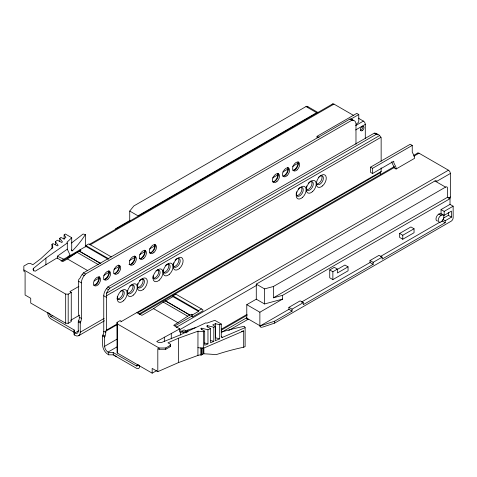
<?xml version="1.0" encoding="UTF-8"?>
<svg xmlns="http://www.w3.org/2000/svg" width="477" height="477" viewBox="0 0 477 477"><rect width="100%" height="100%" fill="white"/><g stroke="black" fill="none" stroke-linecap="round" stroke-linejoin="round"><path stroke-width="0.72" d="M64.115 239.365L64.115 234.917L65.301 233.998L71.723 237.707L71.717 250.24A1.544 0.626 -71.7 0 0 71.783 250.681A1.598 0.644 -72 0 0 72.081 250.95A1.664 0.674 -72.3 0 0 72.373 250.848L72.528 250.711A183.49 105.936 0 0 0 85.347 234.529L83.04 234.046L71.461 243.037M156.742 370.635L152.169 373.157L152.169 368.393L157.809 371.649L178.404 362.621L199.094 355.007L201.264 355.007L201.264 348.317M221.698 332.004A183.49 105.936 0 0 1 244.302 326.298L245.13 327.633L222.556 337.328L221.298 336.601L221.286 324.05L214.865 320.347A183.49 105.936 0 0 0 207.018 323.102L205.706 322.899L179.447 335.248L161.912 342.337A3.166 1.825 0 0 1 157.857 342.134L156.742 341.49L179.757 328.844L179.757 332.058L183.872 332.272L186.054 330.77L184.092 329.929L181.952 331.163L179.734 330.966M79.892 251.188L79.933 249.823L80.935 250.401L76.994 252.291L67.454 258.939L63.065 261.474L57.001 257.974L35.101 271.258L33.986 270.614A3.166 1.825 0 0 1 33.628 268.277L45.905 258.152L67.305 242.99L66.953 242.233A183.49 105.936 0 0 0 71.723 237.707M174.964 325.869L191.504 316.323L191.563 314.271L192.565 314.85L198.533 311.403L198.533 310.628L172.972 295.877L172.972 296.652L198.533 311.403M191.504 316.323L192.505 316.901L192.565 314.85M157.809 371.649L157.809 348.562L159.044 349.277L165.757 349.277L170.229 346.696L170.408 344.215L167.982 342.808L178.404 338.241L197.979 331.199L203.387 331.736L204.681 331.181L204.681 345.27L207.966 343.863L207.966 329.768L210.542 328.665L210.542 342.754L213.827 341.347L213.827 327.252L215.383 326.584L215.383 340.679L219.688 338.825L219.688 324.736L221.286 324.05M170.229 346.696L170.408 344.215M201.264 355.007L203.315 353.791A4.704 1.532 20.5 0 1 203.864 353.791A217.053 70.638 20.5 0 1 216.176 354.655A180.527 104.224 0 0 1 243.687 347.208L245.13 346.588L245.13 327.633M104.141 318.421L80.261 332.207A7.59 4.382 60 0 1 74.895 335.307L74.203 334.908L74.126 332.278L50.956 318.904A4.43 2.558 60 0 1 47.825 313.478L47.825 312.638L49.841 313.8L49.841 314.641A1.58 0.912 60 0 0 50.956 316.579L74.126 329.953L74.203 332.582L74.895 332.982A4.746 2.743 60 0 0 78.252 331.044L78.252 321.832L78.622 320.884A7.906 4.567 -60 0 0 79.367 317.223L78.586 313.92L78.586 281.251A7.906 4.567 -60 0 1 78.777 279.48A9.796 2.194 -39.4 0 1 80.148 277.96A7.906 4.567 -60 0 1 82.163 274.496L83.463 272.886L349.874 119.071L351.167 119.19A7.906 4.567 -60 0 1 353.183 120.323A9.796 2.194 -39.4 0 1 353.183 120.46M80.261 332.207L80.261 322.995L80.631 322.047A7.906 4.567 -60 0 0 81.382 318.386L81.382 282.867A7.906 4.567 -60 0 1 84.179 275.658L85.472 274.048L351.883 120.234L353.183 120.353A7.906 4.567 -60 0 1 355.979 124.33L355.979 144.31M138.032 364.72L139.546 365.591L139.546 366.431A4.43 2.558 60 0 1 136.41 368.238L113.246 354.864L108.69 354.816L108.005 354.423A7.59 4.382 60 0 1 102.633 345.121L102.633 335.909L103.002 334.961A7.906 4.567 -60 0 0 103.753 331.3L103.753 295.782A7.906 4.567 -60 0 1 106.55 288.579L107.844 286.963L374.254 133.155L375.554 133.268L377.563 134.431A7.906 4.567 -60 0 1 379.579 135.563A9.796 7.692 86.3 0 1 380.956 137.304A7.906 4.567 -60 0 1 381.147 138.861L381.147 161.131M137.704 365.173L136.41 365.913L113.246 352.539L108.69 352.491L108.005 352.098A4.746 2.743 60 0 1 104.648 346.284L104.648 337.072L105.018 336.124A7.906 4.567 -60 0 0 105.763 332.463L105.763 331.235L106.55 330.06L116.859 324.11M137.352 313.001L380.36 172.698L381.147 171.523L381.147 167.815M106.55 330.06L106.55 297.398A7.906 4.567 -60 0 1 106.735 295.621A9.796 7.692 86.3 0 1 106.544 293.2A7.906 4.567 -60 0 1 108.559 289.736L109.859 288.126L376.27 134.311L377.563 134.431M129.732 221.817L129.732 211.055L133.852 205.951L306.007 106.556A2.85 1.646 -60 0 1 307.921 107.057M67.609 257.413L69.976 254.921L67.305 249.161L67.305 242.99M51.987 248.636L51.987 244.331L52.953 243.58L57.401 245.864L58.111 245.315L55.398 241.684L57.312 240.199L61.76 242.483L62.469 241.928L59.756 238.303L60.913 237.403L63.882 238.923L65.927 237.337L64.115 234.917M57.371 258.391L57.371 256.197L67.305 249.161M136.947 312.495L141.89 315.351L153.522 308.637L165.292 300.695L190.049 315.148L191.563 314.271M179.757 328.844L173.688 325.344L189.846 314.874M108.261 259.291L85.896 246.376L85.896 245.601L88.823 243.914L111.326 256.906M115.41 228.829L129.941 220.44M318.26 112.709A2.85 1.646 -60 0 0 316.633 112.691L137.996 215.825L129.732 211.055M60.937 260.83L86.104 246.293M89.336 244.433L332.624 103.968M61.64 261.33L80.351 250.526M90.034 244.939L333.972 104.099L353.797 115.547M317.056 137.787L317.056 136.309L356.76 113.383L358.776 114.546L358.776 121.003A3.637 2.099 60 0 1 358.191 122.553L356.611 123.865A0.793 0.459 60 0 0 356.48 124.199L356.48 124.849M350.446 119.351L358.776 114.546M355.645 125.558L363.391 121.086A2.689 1.55 60 0 1 365.293 124.378L365.293 138.419M78.89 286.403L69.886 291.602L71.264 292.395L71.264 321.54L68.187 323.317L65.677 323.221L30.731 303.044L30.731 298.28L25.09 295.024L25.09 271.938L23.85 271.222L23.85 266.053L28.322 263.471L30.379 263.37L32.812 264.771L40.724 258.755L52.929 247.45L51.987 244.331M23.85 269.928L65.677 294.076L68.187 294.172L71.264 292.395M94.035 280.989L99.192 278.013M103.7 275.408L109.501 272.057M114.009 269.457L119.81 266.106M129.47 260.525L135.271 257.181M139.779 254.575L144.936 251.6M149.444 248.994L155.246 245.649M272.51 177.945L278.306 174.6M282.819 171.994L288.615 168.643M292.484 166.413L298.28 163.068M355.627 129.959L365.293 124.378M50.956 316.579L52.893 315.464M106.55 293.2L379.579 135.563M106.735 295.621L380.956 137.304M70.53 320.377L79.534 315.178M74.895 332.982L78.765 330.746M78.693 335.683L104.505 320.777M396.077 169.019L396.077 168.375A3.637 2.099 60 0 0 395.493 166.151L393.913 163.009A0.793 0.459 60 0 1 393.787 162.526L393.787 161.238L372.531 173.509L370.522 172.346L370.522 167.177L410.226 144.251L412.241 145.413L412.241 151.871A0.793 0.459 60 0 0 412.366 152.354L413.947 155.496A3.637 2.099 60 0 1 414.531 157.72L414.531 158.364L396.077 169.019L394.062 167.856L394.062 167.212A0.793 0.459 60 0 0 393.936 166.729L392.356 163.587A3.637 2.099 60 0 1 391.796 161.786M370.522 167.177L372.531 168.339L412.241 145.413M152.169 373.157L117.223 352.98L117.056 322.386L120.132 320.61L121.51 321.403M120.729 321.874L381.147 171.523M105.763 331.235L117.366 324.539M138.902 314.039L394.461 166.491M413.821 155.317L417.691 153.081M139.6 314.54L394.515 167.373M413.875 156.194L419.033 153.212L448.452 170.2A2.689 1.55 60 0 1 450.354 173.491L450.354 196.995A2.689 1.55 60 0 1 449.572 198.319M172.972 295.877L175.894 294.19L202.874 309.764L202.91 310.897L192.505 316.901M165.292 300.695L165.489 300.969L172.972 296.652M104.648 346.284L116.907 339.207M108.005 352.098L117.038 346.88M198.533 310.628L201.455 308.941M176.12 327.425L448.452 170.2M248.171 319.554A2.85 1.646 -60 0 1 246.782 318.141L246.782 304.672L256.28 299.186L256.28 284.119L434.917 180.98A2.85 1.646 -60 0 1 436.831 181.481M179.781 329.702L256.721 285.282M436.801 181.314L450.354 173.491M117.056 322.386L117.223 323.835L159.044 347.983L165.757 347.983L170.229 345.402M273.387 286.51L445.542 187.115A2.85 1.646 -60 0 1 447.557 188.278L447.557 197.257L273.387 297.809L273.387 286.51L264.544 288.889L256.28 284.119M221.256 329.261L247.074 314.361M448.416 198.116L450.354 196.995M221.346 330.12L247.158 315.219M273.387 297.809L282.611 295.329L450.02 198.676L450.02 204.389L441.046 209.57L441.046 213.523L444.182 215.33L451.475 211.12L451.475 217.124L445.196 220.75L442.692 219.301M221.668 332.231L246.794 317.724M329.732 269.934L334.294 267.305L337.43 269.111L337.43 272.987L348.055 266.852L348.055 270.829L332.863 279.6L329.732 277.787L329.732 269.934L332.863 271.747L337.43 269.111M246.782 304.672L259.87 312.226L282.611 299.097L282.611 295.329M228.751 330.466L248.082 319.304M336.798 269.732L344.925 265.039L348.055 266.852M399.643 233.45L410.912 226.939L414.048 228.751L414.048 232.728L402.773 239.239L399.643 237.427L399.643 233.45L402.773 235.256L414.048 228.751M441.046 209.57L444.182 211.377L453.15 206.201L453.15 217.727A2.85 1.646 -60 0 1 451.135 221.215L274.692 323.084L262.422 327.174M261.748 327.317L260.52 327.031L259.899 326.089L288.919 309.334L288.919 307.349L300.158 300.856L303.289 302.662L303.289 304.654L373.151 264.318L373.151 262.332L382.155 257.133L382.155 259.124L445.196 222.723L445.196 220.75M301.44 302.108L370.021 262.511L370.021 260.525L379.024 255.326L382.155 257.133M443.318 218.216L448.338 215.318L451.475 217.124M380.306 256.572L440.134 222.032M288.919 307.349L292.049 309.156L303.289 302.662M259.87 312.226L259.87 325.702A2.85 1.646 -60 0 0 259.899 326.089L274.692 321.164L292.049 311.141L292.049 309.156M207.966 329.768L201.682 328.206L200.728 328.611L204.681 331.181M213.827 327.252L207.543 325.684L206.589 326.095L210.542 328.665M219.688 324.736L215.497 323.692L212.748 324.873L215.383 326.584M243.687 347.208L243.687 330.931L203.387 348.24L197.919 347.691M187.079 332.451L187.079 330.257L195.731 327.52M256.28 299.186L264.544 303.962L282.611 299.097M197.919 355.568L197.979 331.199M219.688 338.825L215.497 337.782L215.497 323.692M210.339 340.477L213.827 341.347M204.478 342.993L207.966 343.863M57.371 256.197L63.93 259.297M358.275 118.135L363.391 121.086M351.167 119.19L353.183 120.353M349.874 119.071L351.883 120.234M374.254 133.155L376.27 134.311M307.432 106.413L318.058 112.548M306.007 106.556L316.633 112.691M434.917 180.98L445.542 187.115M447.557 197.257L450.02 198.676M450.02 204.389L453.15 206.201M317.056 136.309L319.065 137.471M438.834 214.048L441.07 215.336M442.066 220.917L445.196 222.723M370.021 260.525L373.151 262.332M370.021 262.511L373.151 264.318M288.919 309.334L292.049 311.141M246.782 318.141L259.87 325.702M85.896 245.601L108.899 258.886M79.224 251.003L100.629 263.364M79.42 251.278L100.826 263.638M165.489 300.969L190.049 315.148M76.994 252.291L98.399 264.652M163.062 301.983L187.616 316.162M71.27 249.984L72.528 250.711M67.454 258.939L87.601 270.572M153.522 308.637L178.076 322.81M83.463 272.886L85.472 274.048M107.844 286.963L109.859 288.126M181.952 331.163L183.872 332.272M82.163 274.496L84.179 275.658M106.55 288.579L108.559 289.736M78.586 281.251L81.382 282.867M103.753 295.782L106.55 297.398M79.367 317.223L81.382 318.386M103.753 331.3L105.763 332.463M78.622 320.884L80.631 322.047M103.002 334.961L105.018 336.124M78.252 321.832L80.261 322.995M102.633 335.909L104.648 337.072M187.079 330.257L188.248 331.08M448.338 212.647L448.338 215.318M444.182 211.377L444.182 215.33M402.773 235.256L402.773 239.239M380.36 172.698L380.36 173.926A7.906 4.567 -60 0 0 380.396 174.582M372.531 168.339L372.531 173.509M332.863 271.747L332.863 279.6M274.692 321.164L274.692 323.084M264.544 288.889L264.544 303.962M207.543 325.684L207.543 327.168M203.864 347.966L203.864 353.791M203.387 331.736L203.315 353.791M202.17 347.763L202.17 354.471M201.682 328.206L201.682 329.685M200.918 347.715L200.918 355.013M186.054 330.77L186.054 332.994M180.55 332.129L180.55 335.033M178.404 338.241L178.404 362.621M171.285 333.739L171.285 338.837M165.757 347.983L165.757 349.277M164.332 337.108L164.332 341.478M159.044 347.983L159.044 349.277M137.531 364.428L137.531 365.269A1.58 0.912 60 0 1 136.41 365.913M117.223 323.835L117.223 352.98M113.246 352.539L113.246 354.864M108.69 352.491L108.69 354.816M85.347 234.529L85.347 246.919M74.203 332.582L74.203 334.908M74.126 329.953L74.126 332.278M68.187 294.172L68.187 323.317M65.677 294.076L65.677 323.221M59.756 238.303L59.756 241.267M55.398 241.684L55.398 244.653M45.905 258.152L45.905 264.801M33.628 268.277L33.628 270.984M98.84 277.012A4.985 2.874 -60 0 1 97.988 282.444A4.985 2.874 -60 0 1 93.629 285.157M297.934 162.067A4.985 2.874 -60 0 1 297.082 167.499A4.985 2.874 -60 0 1 292.723 170.211M277.513 173.312A4.985 2.874 -60 0 1 277.155 178.786A4.985 2.874 -60 0 1 272.594 181.838M287.577 167.499A4.985 2.874 -60 0 1 287.22 172.972A4.985 2.874 -60 0 1 282.658 176.025M298.316 162.013A7.042 4.066 -60 0 1 293.343 170.635M144.406 250.157A4.985 2.874 -60 0 1 144.048 255.636A4.985 2.874 -60 0 1 139.487 258.683M145.08 250.485A7.042 4.066 -60 0 1 140.882 258.582M135.188 257.091A7.042 4.066 -60 0 1 135.128 256.232M288.251 167.821A7.042 4.066 -60 0 1 284.053 175.924M278.186 173.634A7.042 4.066 -60 0 1 273.989 181.737M154.476 244.349A4.985 2.874 -60 0 1 154.119 249.823A4.985 2.874 -60 0 1 149.551 252.87M155.15 244.671A7.042 4.066 -60 0 1 150.947 252.768M108.613 270.823A4.985 2.874 -60 0 1 108.255 276.296A4.985 2.874 -60 0 1 103.694 279.349M118.684 265.009A4.985 2.874 -60 0 1 118.326 270.489A4.985 2.874 -60 0 1 113.759 273.536M99.222 276.958A7.042 4.066 -60 0 1 94.243 285.58M109.287 271.145A7.042 4.066 -60 0 1 104.308 279.766M99.395 277.757A7.042 4.066 -60 0 1 99.335 276.893M119.357 265.337A7.042 4.066 -60 0 1 115.154 273.434M109.46 271.944A7.042 4.066 -60 0 1 109.4 271.085M134.341 255.97A4.985 2.874 -60 0 1 133.781 261.778A4.985 2.874 -60 0 1 128.999 264.324M135.015 256.292A7.042 4.066 -60 0 1 130.817 264.395M332.165 104.576A2.689 1.55 60 0 1 333.972 104.099M362.693 126.107A2.528 1.461 -60 0 1 362.359 128.695A2.528 1.461 -60 0 1 360.284 130.275M417.226 153.683A2.689 1.55 60 0 1 419.033 153.212M222.556 337.322A1.592 1.043 -52.2 0 1 221.268 336.589M241.583 331.39A180.527 104.224 0 0 1 243.687 330.931M116.567 356.289A3.166 1.825 0 0 1 114.051 355.049M122.261 290.326A4.985 2.874 -60 0 1 122.088 295.46A4.985 2.874 -60 0 1 117.813 298.912M117.342 298.852A4.985 2.874 -60 0 1 116.919 298.68M120.204 291.435A4.985 2.874 -60 0 1 124.27 292.896A4.985 2.874 -60 0 1 120.568 299.306A4.985 2.874 -60 0 1 117.27 296.509M375.554 133.268A7.906 4.567 -60 0 1 377.867 134.896M132.326 284.513A4.985 2.874 -60 0 1 131.765 290.326A4.985 2.874 -60 0 1 126.983 292.866M142.396 278.699A4.985 2.874 -60 0 1 142.039 284.179A4.985 2.874 -60 0 1 137.471 287.226M158.054 269.66A4.985 2.874 -60 0 1 157.493 275.467A4.985 2.874 -60 0 1 152.712 278.013M168.119 263.847A4.985 2.874 -60 0 1 167.761 269.326A4.985 2.874 -60 0 1 163.2 272.373M178.476 258.415A4.985 2.874 -60 0 1 177.623 263.847A4.985 2.874 -60 0 1 173.264 266.56M301.512 187.378A4.985 2.874 -60 0 1 300.665 192.809A4.985 2.874 -60 0 1 296.306 195.528M310.932 180.914A4.985 2.874 -60 0 1 311.123 186.322A4.985 2.874 -60 0 1 306.371 189.715M321.361 175.375A4.985 2.874 -60 0 1 320.997 180.855A4.985 2.874 -60 0 1 316.436 183.901M319.298 176.49A4.985 2.874 -60 0 1 323.352 177.742A4.985 2.874 -60 0 1 320.037 184.146A4.985 2.874 -60 0 1 316.329 182.226M318.248 177.486A4.985 2.874 -60 0 1 318.761 176.949M298.119 189.113A4.985 2.874 -60 0 1 303.122 188.797A4.985 2.874 -60 0 1 299.902 195.773A4.985 2.874 -60 0 1 296.235 193.185M296.366 192.493A4.985 2.874 -60 0 1 296.575 191.778M308.184 183.299A4.985 2.874 -60 0 1 313.186 182.983A4.985 2.874 -60 0 1 309.967 189.959A4.985 2.874 -60 0 1 306.306 187.378M306.431 186.68A4.985 2.874 -60 0 1 306.645 185.964M165.525 265.421A4.985 2.874 -60 0 1 170.092 266.017A4.985 2.874 -60 0 1 166.61 272.731A4.985 2.874 -60 0 1 163.134 270.036M175.077 260.15A4.985 2.874 -60 0 1 180.085 259.834A4.985 2.874 -60 0 1 176.866 266.804A4.985 2.874 -60 0 1 173.199 264.222M173.33 263.525A4.985 2.874 -60 0 1 173.539 262.815M139.29 280.81A4.985 2.874 -60 0 1 144.292 280.494A4.985 2.874 -60 0 1 141.073 287.47A4.985 2.874 -60 0 1 137.406 284.888M137.537 284.191A4.985 2.874 -60 0 1 137.746 283.481M129.732 286.087A4.985 2.874 -60 0 1 134.299 286.677A4.985 2.874 -60 0 1 130.817 293.397A4.985 2.874 -60 0 1 127.341 290.696M155.997 270.775A4.985 2.874 -60 0 1 160.063 272.23A4.985 2.874 -60 0 1 156.361 278.64A4.985 2.874 -60 0 1 153.063 275.843M437.54 221.018A4.037 2.331 -60 0 1 436.819 216.176A4.037 2.331 -60 0 1 441.374 214.376M97.952 284.852A4.985 2.874 -60 0 0 99.532 277.131A4.985 2.874 -60 0 0 93.635 282.36A4.985 2.874 -60 0 0 97.952 284.852M108.017 279.039A4.985 2.874 -60 0 0 109.597 271.318A4.985 2.874 -60 0 0 103.706 276.547A4.985 2.874 -60 0 0 108.017 279.039M118.087 273.226A4.985 2.874 -60 0 0 119.667 265.51A4.985 2.874 -60 0 0 113.77 270.733A4.985 2.874 -60 0 0 118.087 273.226M133.745 264.186A4.985 2.874 -60 0 0 135.325 256.465A4.985 2.874 -60 0 0 129.428 261.694A4.985 2.874 -60 0 0 133.745 264.186M143.81 258.373A4.985 2.874 -60 0 0 145.39 250.658A4.985 2.874 -60 0 0 139.499 255.881A4.985 2.874 -60 0 0 143.81 258.373M153.88 252.56A4.985 2.874 -60 0 0 155.46 244.844A4.985 2.874 -60 0 0 149.563 250.073A4.985 2.874 -60 0 0 153.88 252.56M276.916 181.528A4.985 2.874 -60 0 0 278.496 173.807A4.985 2.874 -60 0 0 272.6 179.036A4.985 2.874 -60 0 0 276.916 181.528M286.981 175.715A4.985 2.874 -60 0 0 288.561 167.993A4.985 2.874 -60 0 0 282.67 173.223A4.985 2.874 -60 0 0 286.981 175.715M297.052 169.901A4.985 2.874 -60 0 0 298.626 162.186A4.985 2.874 -60 0 0 292.735 167.409A4.985 2.874 -60 0 0 297.052 169.901M362.675 130.34A2.528 1.461 -60 0 0 363.48 126.417A2.528 1.461 -60 0 0 360.487 129.07A2.528 1.461 -60 0 0 362.675 130.34M322.595 185.839A7.042 4.066 -60 0 0 324.825 174.934A7.042 4.066 -60 0 0 316.495 182.315A7.042 4.066 -60 0 0 322.595 185.839M302.46 197.46A7.042 4.066 -60 0 0 304.69 186.555A7.042 4.066 -60 0 0 296.36 193.942A7.042 4.066 -60 0 0 302.46 197.46M312.524 191.647A7.042 4.066 -60 0 0 314.754 180.747A7.042 4.066 -60 0 0 306.431 188.129A7.042 4.066 -60 0 0 312.524 191.647M169.353 274.311A7.042 4.066 -60 0 0 171.589 263.405A7.042 4.066 -60 0 0 163.259 270.787A7.042 4.066 -60 0 0 169.353 274.311M179.424 268.497A7.042 4.066 -60 0 0 181.654 257.592A7.042 4.066 -60 0 0 173.324 264.979A7.042 4.066 -60 0 0 179.424 268.497M123.495 300.784A7.042 4.066 -60 0 0 125.725 289.879A7.042 4.066 -60 0 0 117.402 297.266A7.042 4.066 -60 0 0 123.495 300.784M133.56 294.971A7.042 4.066 -60 0 0 135.796 284.071A7.042 4.066 -60 0 0 127.466 291.453A7.042 4.066 -60 0 0 133.56 294.971M143.631 289.163A7.042 4.066 -60 0 0 145.861 278.258A7.042 4.066 -60 0 0 137.531 285.64A7.042 4.066 -60 0 0 143.631 289.163M159.288 280.118A7.042 4.066 -60 0 0 161.518 269.219A7.042 4.066 -60 0 0 153.195 276.6A7.042 4.066 -60 0 0 159.288 280.118M441.809 221.388A4.037 2.331 -60 0 0 443.085 215.139A4.037 2.331 -60 0 0 438.315 219.366A4.037 2.331 -60 0 0 441.809 221.388"/></g></svg>
